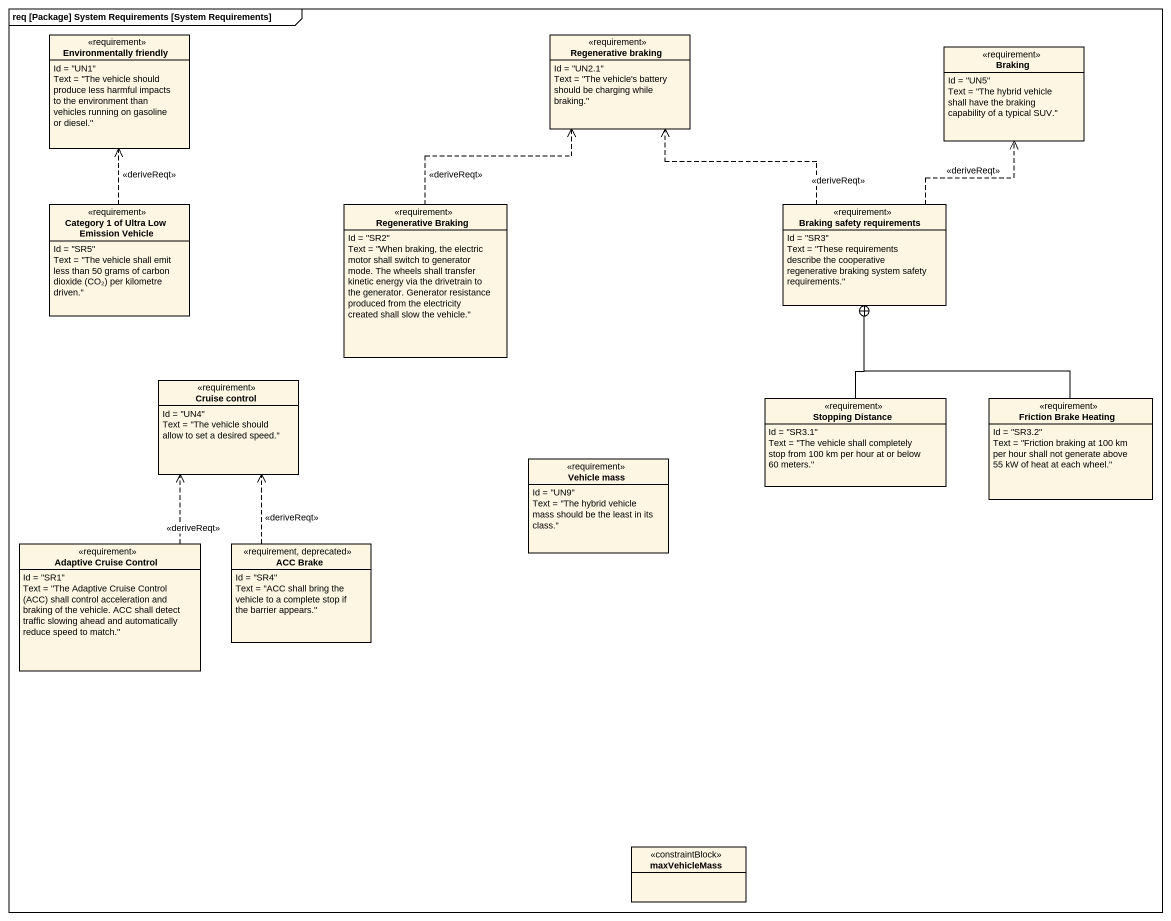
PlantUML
@startuml
mainframe req [Package] System Requirements [System Requirements]
hide circle
hide empty members
class "Environmentally friendly" as Environmentally_friendly <<requirement>> {
  Id = "UN1"
  Text = "The vehicle should produce less harmful impacts to the environment than vehicles running on gasoline or diesel."
}
class "Regenerative braking" as Regenerative_braking <<requirement>> {
  Id = "UN2.1"
  Text = "The vehicle's battery should be charging while braking."
}
class Braking <<requirement>> {
  Id = "UN5"
  Text = "The hybrid vehicle shall have the braking capability of a typical SUV."
}
class "Category 1 of Ultra Low Emission Vehicle" as Category_1_of_Ultra_Low <<requirement>> {
  Id = "SR5"
  {field} Text = "The vehicle shall emit less than 50 grams of carbon dioxide (CO₂) per kilometre driven."
}
class "Regenerative Braking" as Regenerative_Braking <<requirement>> {
  Id = "SR2"
  Text = "When braking, the electric motor shall switch to generator mode. The wheels shall transfer kinetic energy via the drivetrain to the generator. Generator resistance produced from the electricity created shall slow the vehicle."
}
class "Braking safety requirements" as Braking_safety_requirements <<requirement>> {
  Id = "SR3"
  Text = "These requirements describe the cooperative regenerative braking system safety requirements."
}
class "Cruise control" as Cruise_control <<requirement>> {
  Id = "UN4"
  Text = "The vehicle should allow to set a desired speed."
}
class "Stopping Distance" as Stopping_Distance <<requirement>> {
  Id = "SR3.1"
  Text = "The vehicle shall completely stop from 100 km per hour at or below 60 meters."
}
class "Friction Brake Heating" as Friction_Brake_Heating <<requirement>> {
  Id = "SR3.2"
  Text = "Friction braking at 100 km per hour shall not generate above 55 kW of heat at each wheel."
}
class "Vehicle mass" as Vehicle_mass <<requirement>> {
  Id = "UN9"
  Text = "The hybrid vehicle mass should be the least in its class."
}
class "Adaptive Cruise Control" as Adaptive_Cruise_Control <<requirement>> {
  Id = "SR1"
  {field} Text = "The Adaptive Cruise Control (ACC) shall control acceleration and braking of the vehicle. ACC shall detect traffic slowing ahead and automatically reduce speed to match."
}
class "ACC Brake" as ACC_Brake <<requirement, deprecated>> {
  Id = "SR4"
  Text = "ACC shall bring the vehicle to a complete stop if the barrier appears."
}
class maxVehicleMass <<constraintBlock>>
Category_1_of_Ultra_Low .up.> Environmentally_friendly : <<deriveReqt>>
Regenerative_Braking .up.> Regenerative_braking : <<deriveReqt>>
Braking_safety_requirements .up.> Regenerative_braking : <<deriveReqt>>
Braking_safety_requirements .up.> Braking : <<deriveReqt>>
Stopping_Distance -up-+ Braking_safety_requirements
Friction_Brake_Heating -up-+ Braking_safety_requirements
Adaptive_Cruise_Control .up.> Cruise_control : <<deriveReqt>>
ACC_Brake .up.> Cruise_control : <<deriveReqt>>
@enduml
